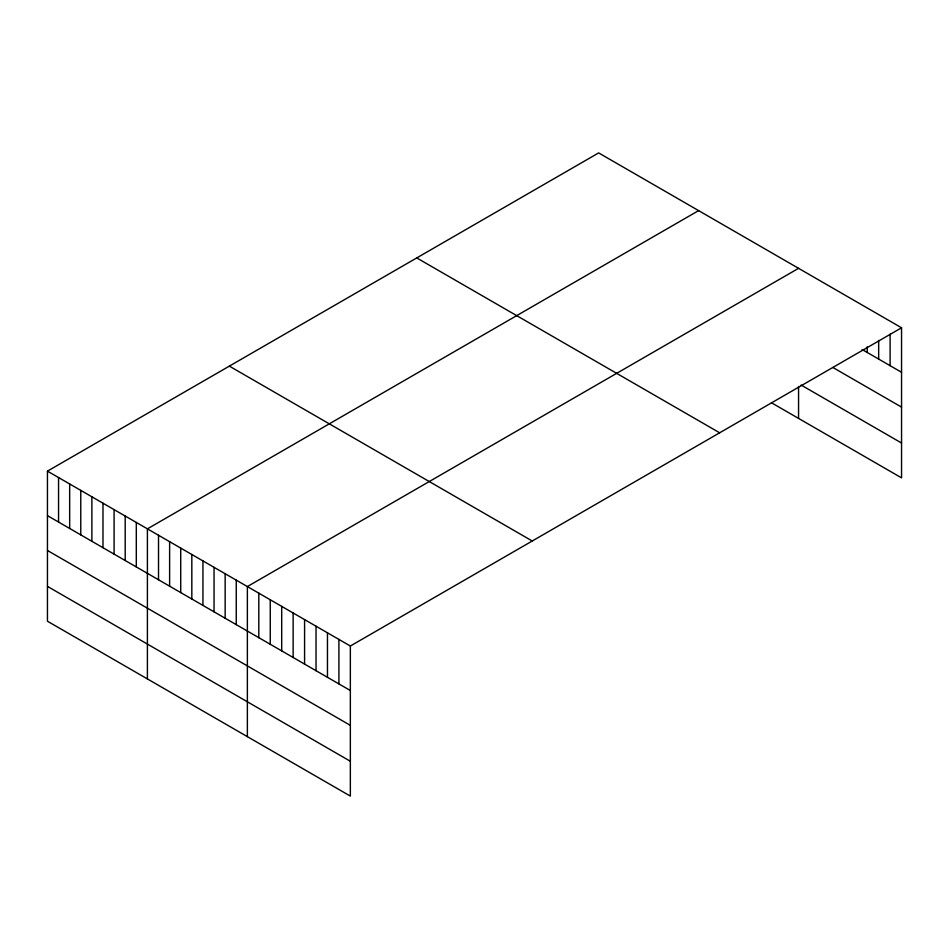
<?xml version="1.0" encoding="UTF-8"?>
<svg xmlns="http://www.w3.org/2000/svg" width="949" height="949" viewBox="0 0 949 949"><rect width="100%" height="100%" fill="white"/><g stroke="black" fill="none" stroke-linecap="round" stroke-linejoin="round"><path stroke-width="1.42" d="M47.45 471.143L350.347 646.02L350.347 796.092L47.45 621.215L47.45 471.143L598.653 152.908L901.55 327.785L901.55 477.857L771.418 402.732M698.606 210.619L147.403 528.854L147.403 678.926M798.56 268.33L247.369 586.565L247.369 736.626M350.347 646.02L901.55 327.785M862.131 349.529L901.55 372.281M832.89 367.488L901.55 407.121M801.11 385.033L901.55 443.017M416.753 257.926L719.65 432.803M229.35 366.124L532.247 541.001M47.45 515.639L350.347 690.516M47.45 550.479L350.347 725.356M47.45 586.375L350.347 761.252M890.103 334.095L890.103 365.673M878.667 340.406L878.667 359.066M867.22 346.717L867.22 352.459M798.56 386.468L798.56 418.402M338.912 639.412L338.912 683.909M327.464 632.805L327.464 677.301M316.029 626.198L316.029 670.694M304.582 619.59L304.582 664.086M293.134 612.983L293.134 657.479M281.699 606.375L281.699 650.872M270.251 599.78L270.251 644.264M258.804 593.172L258.804 637.657M236.254 580.147L236.254 624.644M225.15 573.742L225.15 618.226M214.047 567.324L214.047 611.82M202.944 560.906L202.944 605.403M191.828 554.501L191.828 598.997M180.725 548.083L180.725 592.579M169.622 541.677L169.622 586.174M158.519 535.26L158.519 579.756M136.3 522.436L136.3 566.933M125.197 516.031L125.197 560.515M114.094 509.613L114.094 554.109M102.978 503.207L102.978 547.692M91.875 496.79L91.875 541.286M80.772 490.372L80.772 534.868M69.668 483.966L69.668 528.463M58.553 477.549L58.553 522.045"/></g></svg>
